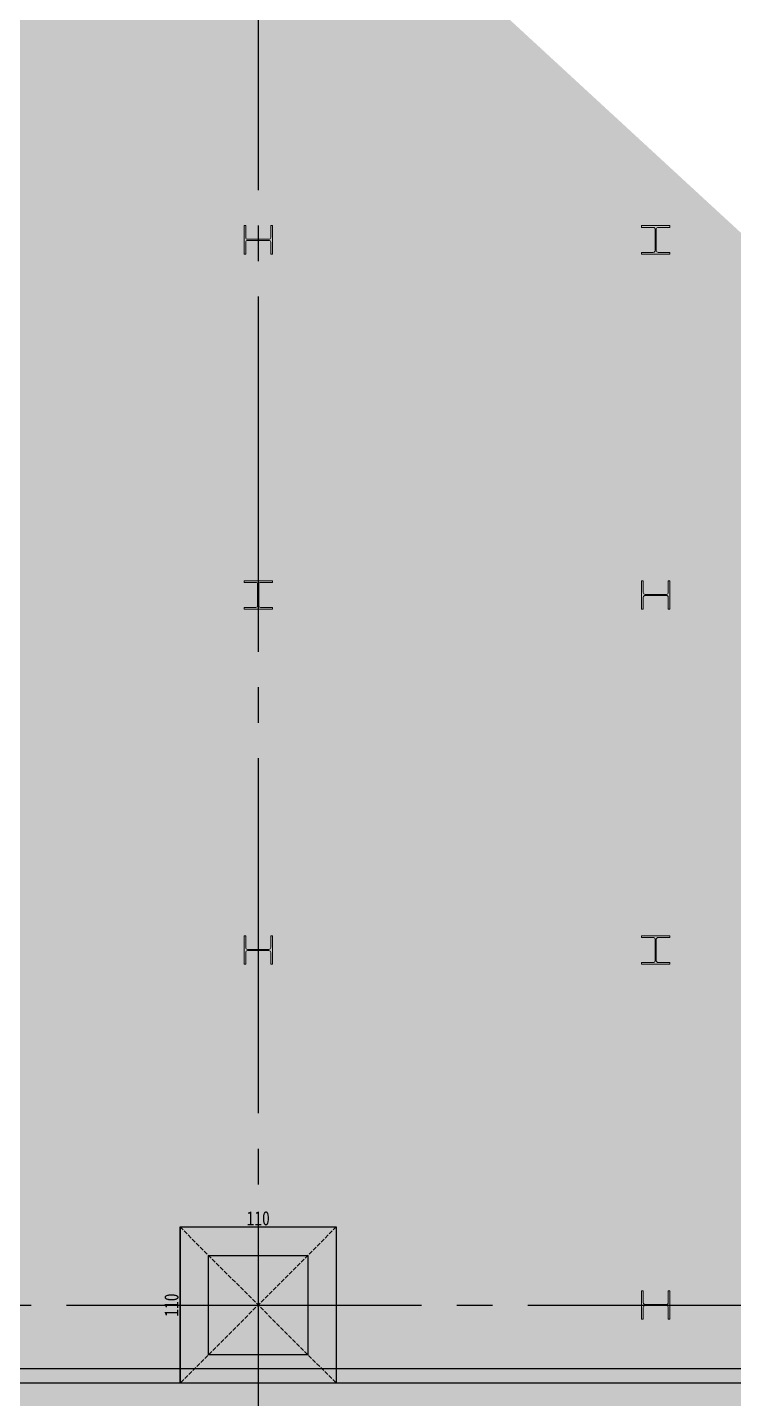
# Model space of a CAD drawing. Extents: x -3080 to 28500, y -1326 to 31609.
# Drawn here: x 21677 to 22175, y 5934 to 6900 of the extents above; entities that cross this region are included whole.
import ezdxf

# ---------------------------------------------------------------- set-up
doc = ezdxf.new("R2010")
doc.units = 0
doc.header["$LTSCALE"] = 100
doc.linetypes.add('X-S-FAB-L05$0$COL-CEN-LIN', pattern=[3.25, 2.5, -0.25, 0.25, -0.25])
doc.linetypes.add('X-S-FAB-L05$0$HIDDEN', pattern=[0.4, 0.3, -0.1])
for name, color, linetype in [('0-xref', 8, 'Continuous'), ('188K-SM-03-F05-ARCH-PA-Y2257103$0$K-岩棉 2hr 3.5-非抗', 53, 'Continuous'), ('X-S-FAB-L05$0$BEAM', 8, 'Continuous'), ('X-S-FAB-L05$0$BLOCK', 8, 'Continuous'), ('X-S-FAB-L05$0$CCL', 8, 'X-S-FAB-L05$0$COL-CEN-LIN'), ('X-S-FAB-L05$0$COL', 8, 'Continuous'), ('X-S-FAB-L05$0$COL-S', 8, 'Continuous'), ('X-S-FAB-L05$0$SKY05│level-60%', 7, 'Continuous')]:
    doc.layers.add(name, color=color, linetype=linetype)
doc.styles.add('X-S-FAB-L05$0$DIM', font='', dxfattribs={"width": 0.8})
doc.styles.get('X-S-FAB-L05$0$DIM').set_extended_font_data('MingLiU')
doc.dimstyles.new('X-S-FAB-L05$0$JJP_005_defpoint', dxfattribs={"dimtxt": 20, "dimasz": 0.5, "dimexe": 0.5, "dimexo": 0.5, "dimgap": 0.5, "dimtad": 1, "dimdsep": 46, "dimtxsty": 'X-S-FAB-L05$0$DIM', "dimblk": 'X-S-FAB-L05$0$_None', "dimcen": 10, "dimclrd": 256, "dimclre": 256, "dimclrt": 256, "dimadec": 0, "dimazin": 0, "dimtfac": 1, "dimtix": 1, "dimtmove": 2, "dimatfit": 3, "dimldrblk": 'X-S-FAB-L05$0$_None', "dimfxl": 0.5, "dimtolj": 1, "dimtzin": 0, "dimarcsym": 0})

# ---------------------------------------------------------------- blocks, each defined once
blk = doc.blocks.new('*D174')
at = {"layer": 'DefPoints', "lineweight": -2, "transparency": 16777216}
blk.add_line((0, 0), (110, 0), dxfattribs=at)
at = {"layer": 'DefPoints', "color": 0, "transparency": 16777216}
for p in [(0, 0), (110, 0), (110, 0)]:
    blk.add_point(p, dxfattribs=at)
at = {"layer": 'DefPoints', "transparency": 16777216, "insert": (55, 6.07), "char_height": 10, "attachment_point": 5, "style": 'X-S-FAB-L05$0$DIM'}
blk.add_mtext('\\A1;110', dxfattribs=at)
blk = doc.blocks.new('X-S-FAB-L05$0$_None')
blk = doc.blocks.new('*D175')
at = {"layer": 'DefPoints', "lineweight": -2, "transparency": 16777216}
blk.add_line((0, 0), (0, -110), dxfattribs=at)
at = {"layer": 'DefPoints', "color": 0, "transparency": 16777216}
for p in [(0, 0), (0, -110), (0, -110)]:
    blk.add_point(p, dxfattribs=at)
at = {"layer": 'DefPoints', "transparency": 16777216, "insert": (-6.07, -55), "char_height": 10, "attachment_point": 5, "rotation": 90, "style": 'X-S-FAB-L05$0$DIM'}
blk.add_mtext('\\A1;110', dxfattribs=at)
blk = doc.blocks.new('188K-SM-03-F05-ARCH-PA-Y2257103')
at = {"layer": '188K-SM-03-F05-ARCH-PA-Y2257103$0$K-岩棉 2hr 3.5-非抗'}
for p, q in [((24305, 5955), (21349.5, 5955)), ((24305, 5945), (21349.5, 5945))]:
    blk.add_line(p, q, dxfattribs=at)
blk = doc.blocks.new('*U59')
at = {"layer": 'DefPoints', "linetype": 'X-S-FAB-L05$0$HIDDEN', "ltscale": 0.1}
for p, q in [((110, 0), (0, -110)), ((0, 0), (110, -110))]:
    blk.add_line(p, q, dxfattribs=at)
at = {"layer": 'X-S-FAB-L05$0$COL', "ltscale": 0.1}
blk.add_lwpolyline([(0, 0), (110, 0), (110, -110), (0, -110)], close=True, dxfattribs=at)
at = {"layer": 'DefPoints'}
dim = blk.add_linear_dim(base=(110, 0), p1=(0, 0), p2=(110, 0), dimstyle='X-S-FAB-L05$0$JJP_005_defpoint', override={"dimtxt": 10}, dxfattribs=at)
dim.commit()
dim.dimension.update_dxf_attribs({"geometry": '*D174', "text_midpoint": (55, 6.067)})
dim = blk.add_linear_dim(base=(0, -110), p1=(0, 0), p2=(0, -110), angle=90, dimstyle='X-S-FAB-L05$0$JJP_005_defpoint', override={"dimtxt": 10}, dxfattribs=at)
dim.commit()
dim.dimension.update_dxf_attribs({"geometry": '*D175', "text_midpoint": (-6.067, -55)})
blk = doc.blocks.new('X-S-FAB-L05$0$FAB2-L05')
at = {"layer": 'X-S-FAB-L05$0$CCL'}
for p, q in [((-4320, 11005), (-4320, 0)), ((-26880, 6720), (1210, 6720))]:
    blk.add_line(p, q, dxfattribs=at)
at = {"layer": 'X-S-FAB-L05$0$COL-S'}
blk.add_lwpolyline([(-4355, 6755), (-4285, 6755), (-4285, 6685), (-4355, 6685)], close=True, dxfattribs=at)
at = {"layer": 'X-S-FAB-L05$0$BEAM'}
blk.add_blockref('*U59', (-4375, 6775), dxfattribs=at)
blk = doc.blocks.new('X-S-FAB-L05')
at = {"layer": 'X-S-FAB-L05$0$SKY05│level-60%'}
h = blk.add_hatch(dxfattribs=at)
h.set_pattern_fill('ANSI31', color=256)
h.set_pattern_definition([(45, (0, 0), (-0.08838834765, 0.08838834765), [])])
edge = h.paths.add_edge_path()
edge.add_line((23520.4, 5520), (21180, 5520))
edge.add_line((21180, 5520), (21180, 7320))
edge.add_line((21180, 7320), (19200, 7320))
edge.add_line((19200, 7320), (19200, 8595))
edge.add_line((19200, 8595), (19707.5, 8595))
edge.add_line((19707.5, 8595), (19707.5, 9033))
at = {"layer": 'X-S-FAB-L05$0$COL-S', "lineweight": 0, "flags": 128}
for points in [[(21830, 6740), (21831.2, 6740), (21831.2, 6748.3, -0.4142136), (21832.5, 6749.6), (21847.5, 6749.6, -0.4142136), (21848.8, 6748.3), (21848.8, 6740), (21850, 6740), (21850, 6760), (21848.8, 6760), (21848.8, 6751.7, -0.4142136), (21847.5, 6750.4), (21832.5, 6750.4, -0.4142136), (21831.2, 6751.7), (21831.2, 6760), (21830, 6760)], [(22110, 6760), (22110, 6758.8), (22118.3, 6758.8, -0.4142136), (22119.6, 6757.5), (22119.6, 6742.5, -0.4142136), (22118.3, 6741.2), (22110, 6741.2), (22110, 6740), (22130, 6740), (22130, 6741.2), (22121.7, 6741.2, -0.4142136), (22120.4, 6742.5), (22120.4, 6757.5, -0.4142136), (22121.7, 6758.8), (22130, 6758.8), (22130, 6760)], [(21830, 6510), (21830, 6508.8), (21838.3, 6508.8, -0.4142136), (21839.6, 6507.5), (21839.6, 6492.5, -0.4142136), (21838.3, 6491.2), (21830, 6491.2), (21830, 6490), (21850, 6490), (21850, 6491.2), (21841.7, 6491.2, -0.4142136), (21840.4, 6492.5), (21840.4, 6507.5, -0.4142136), (21841.7, 6508.8), (21850, 6508.8), (21850, 6510)], [(22110, 6490), (22111.2, 6490), (22111.2, 6498.3, -0.4142136), (22112.5, 6499.6), (22127.5, 6499.6, -0.4142136), (22128.8, 6498.3), (22128.8, 6490), (22130, 6490), (22130, 6510), (22128.8, 6510), (22128.8, 6501.7, -0.4142136), (22127.5, 6500.4), (22112.5, 6500.4, -0.4142136), (22111.2, 6501.7), (22111.2, 6510), (22110, 6510)], [(21830, 6240), (21831.2, 6240), (21831.2, 6248.3, -0.4142136), (21832.5, 6249.6), (21847.5, 6249.6, -0.4142136), (21848.8, 6248.3), (21848.8, 6240), (21850, 6240), (21850, 6260), (21848.8, 6260), (21848.8, 6251.7, -0.4142136), (21847.5, 6250.4), (21832.5, 6250.4, -0.4142136), (21831.2, 6251.7), (21831.2, 6260), (21830, 6260)], [(22110, 6260), (22110, 6258.8), (22118.3, 6258.8, -0.4142136), (22119.6, 6257.5), (22119.6, 6242.5, -0.4142136), (22118.3, 6241.2), (22110, 6241.2), (22110, 6240), (22130, 6240), (22130, 6241.2), (22121.7, 6241.2, -0.4142136), (22120.4, 6242.5), (22120.4, 6257.5, -0.4142136), (22121.7, 6258.8), (22130, 6258.8), (22130, 6260)], [(22110, 5990), (22111.2, 5990), (22111.2, 5998.3, -0.4142136), (22112.5, 5999.6), (22127.5, 5999.6, -0.4142136), (22128.8, 5998.3), (22128.8, 5990), (22130, 5990), (22130, 6010), (22128.8, 6010), (22128.8, 6001.7, -0.4142136), (22127.5, 6000.4), (22112.5, 6000.4, -0.4142136), (22111.2, 6001.7), (22111.2, 6010), (22110, 6010)]]:
    blk.add_lwpolyline(points, format="xyb", close=True, dxfattribs=at)
at = {"layer": 'X-S-FAB-L05$0$COL-S'}
blk.add_lwpolyline([(21805, 6035), (21875, 6035), (21875, 5965), (21805, 5965)], close=True, dxfattribs=at)
at = {"layer": 'X-S-FAB-L05$0$BEAM'}
blk.add_blockref('*U59', (21785, 6055), dxfattribs=at)
at = {"layer": 'X-S-FAB-L05$0$BLOCK'}
blk.add_blockref('X-S-FAB-L05$0$FAB2-L05', (26160, -720), dxfattribs=at)

msp = doc.modelspace()

# ---------------------------------------------------------------- block references
at = {"layer": '0-xref'}
for name in ['X-S-FAB-L05', '188K-SM-03-F05-ARCH-PA-Y2257103']:
    msp.add_blockref(name, (0, 0), dxfattribs=at)

doc.saveas('drawing.dxf')
